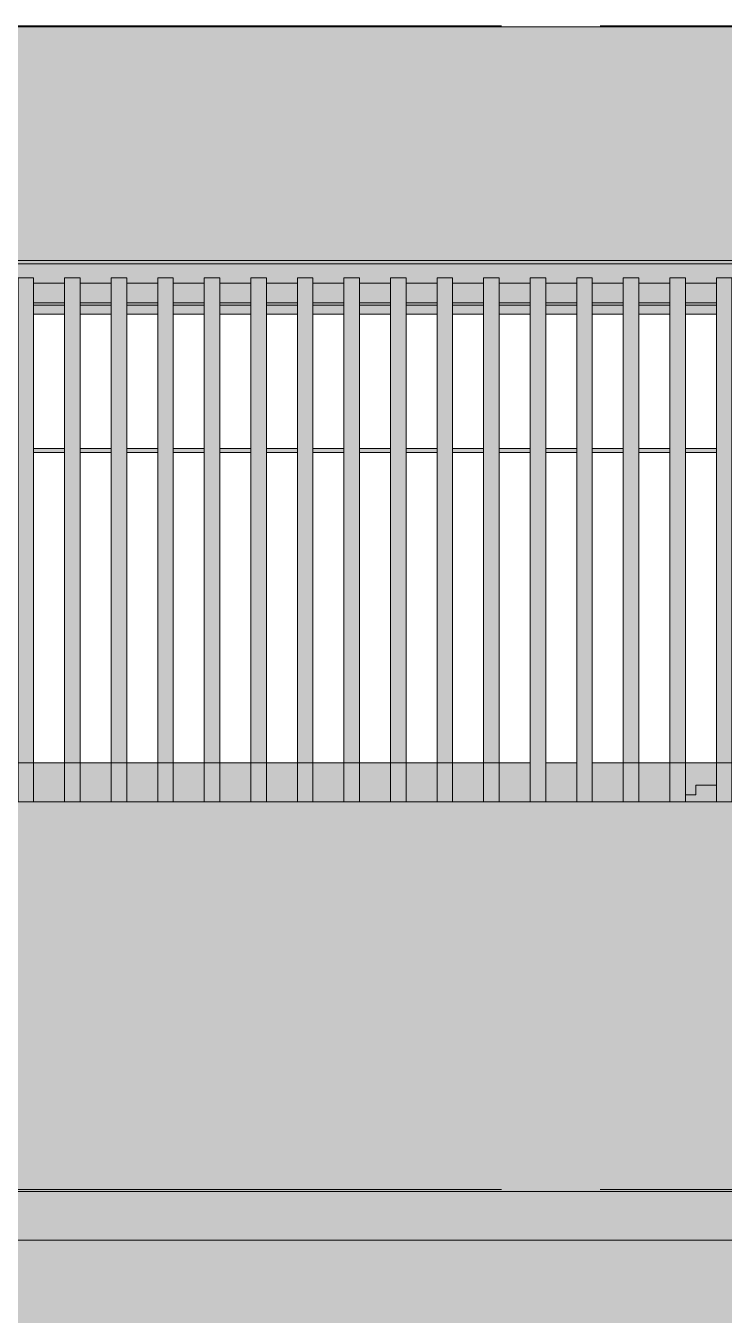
# Model space of a CAD drawing. Header units: metres. Extents: x -3.9 to 79.9, y -56.9 to 20.9.
# Drawn here: x 5.74 to 7.54, y -49.724 to -46.4 of the extents above; entities that cross this region are included whole.
import ezdxf

# ---------------------------------------------------------------- set-up
doc = ezdxf.new("R2010")
doc.units = ezdxf.units.M
doc.linetypes.add('DASHED', pattern=[1.524, 1.27, -0.254])
doc.layers.add('A-PROYECCION', color=9, linetype='DASHED', lineweight=15)
doc.layers.add('A-VISTA', color=8, linetype='CONTINUOUS', lineweight=20)

msp = doc.modelspace()

# ---------------------------------------------------------------- hatches: boundary and pattern name
at = {"layer": 'A-VISTA', "true_color": 0x6b7178}
h = msp.add_hatch(color=7, dxfattribs=at)
h.dxf.hatch_style = 1
h.paths.add_polyline_path([(0, -47.005), (0, -46.4025), (8, -46.4025), (8, -47.005)])
at = {"layer": 'A-VISTA', "true_color": 0x5b636b}
h = msp.add_hatch(color=7, dxfattribs=at)
h.dxf.hatch_style = 1
h.paths.add_polyline_path([(4, -47.0138), (4, -47.005), (7.75, -47.005), (7.75, -47.0138)])
h = msp.add_hatch(color=7, dxfattribs=at)
h.dxf.hatch_style = 1
h.paths.add_polyline_path([(4, -47.0637), (4, -47.0138), (7.75, -47.0138), (7.75, -47.0637), (7.68, -47.0637), (7.68, -47.05), (7.64, -47.05), (7.64, -47.0637), (7.56, -47.0637), (7.56, -47.05), (7.52, -47.05), (7.52, -47.0637), (7.44, -47.0637), (7.44, -47.05), (7.4, -47.05), (7.4, -47.0637), (7.32, -47.0637), (7.32, -47.05), (7.28, -47.05), (7.28, -47.0637), (7.2, -47.0637), (7.2, -47.05), (7.16, -47.05), (7.16, -47.0637), (7.08, -47.0637), (7.08, -47.05), (7.04, -47.05), (7.04, -47.0637), (6.96, -47.0637), (6.96, -47.05), (6.92, -47.05), (6.92, -47.0637), (6.84, -47.0637), (6.84, -47.05), (6.8, -47.05), (6.8, -47.0637), (6.72, -47.0637), (6.72, -47.05), (6.68, -47.05), (6.68, -47.0637), (6.6, -47.0637), (6.6, -47.05), (6.56, -47.05), (6.56, -47.0637), (6.48, -47.0637), (6.48, -47.05), (6.44, -47.05), (6.44, -47.0637), (6.36, -47.0637), (6.36, -47.05), (6.32, -47.05), (6.32, -47.0637), (6.24, -47.0637), (6.24, -47.05), (6.2, -47.05), (6.2, -47.0637), (6.12, -47.0637), (6.12, -47.05), (6.08, -47.05), (6.08, -47.0637), (6, -47.0637), (6, -47.05), (5.96, -47.05), (5.96, -47.0637), (5.88, -47.0637), (5.88, -47.05), (5.84, -47.05), (5.84, -47.0637), (5.76, -47.0637), (5.76, -47.05), (5.72, -47.05), (5.72, -47.0637), (5.64, -47.0637), (5.64, -47.05), (5.6, -47.05), (5.6, -47.0637), (5.52, -47.0637), (5.52, -47.05), (5.48, -47.05), (5.48, -47.0637), (5.4, -47.0637), (5.4, -47.05), (5.36, -47.05), (5.36, -47.0637), (5.28, -47.0637), (5.28, -47.05), (5.24, -47.05), (5.24, -47.0637), (5.16, -47.0637), (5.16, -47.05), (5.12, -47.05), (5.12, -47.0637), (5.04, -47.0637), (5.04, -47.05), (5, -47.05), (5, -47.0637), (4.92, -47.0637), (4.92, -47.05), (4.88, -47.05), (4.88, -47.0637), (4.8, -47.0637), (4.8, -47.05), (4.76, -47.05), (4.76, -47.0637), (4.68, -47.0637), (4.68, -47.05), (4.64, -47.05), (4.64, -47.0637), (4.56, -47.0637), (4.56, -47.05), (4.52, -47.05), (4.52, -47.0637), (4.44, -47.0637), (4.44, -47.05), (4.4, -47.05), (4.4, -47.0637), (4.32, -47.0637), (4.32, -47.05), (4.28, -47.05), (4.28, -47.0637), (4.2, -47.0637), (4.2, -47.05), (4.16, -47.05), (4.16, -47.0637), (4.08, -47.0637), (4.08, -47.05), (4.04, -47.05), (4.04, -47.0637)])
at = {"layer": 'A-VISTA', "true_color": 0xd6a36c}
h = msp.add_hatch(color=7, dxfattribs=at)
h.dxf.hatch_style = 1
h.paths.add_polyline_path([(5.72, -47.05), (5.76, -47.05), (5.76, -48.4), (5.72, -48.4)])
h = msp.add_hatch(color=7, dxfattribs=at)
h.dxf.hatch_style = 1
h.paths.add_polyline_path([(5.84, -47.05), (5.88, -47.05), (5.88, -48.4), (5.84, -48.4)])
h = msp.add_hatch(color=7, dxfattribs=at)
h.dxf.hatch_style = 1
h.paths.add_polyline_path([(5.96, -47.05), (6, -47.05), (6, -48.4), (5.96, -48.4)])
h = msp.add_hatch(color=7, dxfattribs=at)
h.dxf.hatch_style = 1
h.paths.add_polyline_path([(6.08, -47.05), (6.12, -47.05), (6.12, -48.4), (6.08, -48.4)])
h = msp.add_hatch(color=7, dxfattribs=at)
h.dxf.hatch_style = 1
h.paths.add_polyline_path([(6.2, -47.05), (6.24, -47.05), (6.24, -48.4), (6.2, -48.4)])
h = msp.add_hatch(color=7, dxfattribs=at)
h.dxf.hatch_style = 1
h.paths.add_polyline_path([(6.32, -47.05), (6.36, -47.05), (6.36, -48.4), (6.32, -48.4)])
h = msp.add_hatch(color=7, dxfattribs=at)
h.dxf.hatch_style = 1
h.paths.add_polyline_path([(6.44, -47.05), (6.48, -47.05), (6.48, -48.4), (6.44, -48.4)])
h = msp.add_hatch(color=7, dxfattribs=at)
h.dxf.hatch_style = 1
h.paths.add_polyline_path([(6.56, -47.05), (6.6, -47.05), (6.6, -48.4), (6.56, -48.4)])
h = msp.add_hatch(color=7, dxfattribs=at)
h.dxf.hatch_style = 1
h.paths.add_polyline_path([(6.68, -47.05), (6.72, -47.05), (6.72, -48.4), (6.68, -48.4)])
h = msp.add_hatch(color=7, dxfattribs=at)
h.dxf.hatch_style = 1
h.paths.add_polyline_path([(6.8, -47.05), (6.84, -47.05), (6.84, -48.4), (6.8, -48.4)])
h = msp.add_hatch(color=7, dxfattribs=at)
h.dxf.hatch_style = 1
h.paths.add_polyline_path([(6.92, -47.05), (6.96, -47.05), (6.96, -48.4), (6.92, -48.4)])
h = msp.add_hatch(color=7, dxfattribs=at)
h.dxf.hatch_style = 1
h.paths.add_polyline_path([(7.04, -47.05), (7.08, -47.05), (7.08, -48.4), (7.04, -48.4)])
h = msp.add_hatch(color=7, dxfattribs=at)
h.dxf.hatch_style = 1
h.paths.add_polyline_path([(7.16, -47.05), (7.2, -47.05), (7.2, -48.4), (7.16, -48.4)])
h = msp.add_hatch(color=7, dxfattribs=at)
h.dxf.hatch_style = 1
h.paths.add_polyline_path([(7.28, -47.05), (7.32, -47.05), (7.32, -48.4), (7.28, -48.4)])
h = msp.add_hatch(color=7, dxfattribs=at)
h.dxf.hatch_style = 1
h.paths.add_polyline_path([(7.4, -47.05), (7.44, -47.05), (7.44, -48.4), (7.4, -48.4)])
h = msp.add_hatch(color=7, dxfattribs=at)
h.dxf.hatch_style = 1
h.paths.add_polyline_path([(7.52, -47.05), (7.56, -47.05), (7.56, -48.4), (7.52, -48.4)])
at = {"layer": 'A-VISTA', "true_color": 0x5b636b}
h = msp.add_hatch(color=7, dxfattribs=at)
h.dxf.hatch_style = 1
h.paths.add_polyline_path([(5.76, -47.1138), (5.76, -47.0637), (5.84, -47.0637), (5.84, -47.1138)])
h = msp.add_hatch(color=7, dxfattribs=at)
h.dxf.hatch_style = 1
h.paths.add_polyline_path([(5.88, -47.1138), (5.88, -47.0637), (5.96, -47.0637), (5.96, -47.1138)])
h = msp.add_hatch(color=7, dxfattribs=at)
h.dxf.hatch_style = 1
h.paths.add_polyline_path([(6, -47.1138), (6, -47.0637), (6.08, -47.0637), (6.08, -47.1138)])
h = msp.add_hatch(color=7, dxfattribs=at)
h.dxf.hatch_style = 1
h.paths.add_polyline_path([(6.12, -47.1138), (6.12, -47.0637), (6.2, -47.0637), (6.2, -47.1138)])
h = msp.add_hatch(color=7, dxfattribs=at)
h.dxf.hatch_style = 1
h.paths.add_polyline_path([(6.24, -47.1138), (6.24, -47.0637), (6.32, -47.0637), (6.32, -47.1138)])
h = msp.add_hatch(color=7, dxfattribs=at)
h.dxf.hatch_style = 1
h.paths.add_polyline_path([(6.36, -47.1138), (6.36, -47.0637), (6.44, -47.0637), (6.44, -47.1138)])
h = msp.add_hatch(color=7, dxfattribs=at)
h.dxf.hatch_style = 1
h.paths.add_polyline_path([(6.48, -47.1138), (6.48, -47.0637), (6.56, -47.0637), (6.56, -47.1138)])
h = msp.add_hatch(color=7, dxfattribs=at)
h.dxf.hatch_style = 1
h.paths.add_polyline_path([(6.6, -47.1138), (6.6, -47.0637), (6.68, -47.0637), (6.68, -47.1138)])
h = msp.add_hatch(color=7, dxfattribs=at)
h.dxf.hatch_style = 1
h.paths.add_polyline_path([(6.72, -47.1138), (6.72, -47.0637), (6.8, -47.0637), (6.8, -47.1138)])
h = msp.add_hatch(color=7, dxfattribs=at)
h.dxf.hatch_style = 1
h.paths.add_polyline_path([(6.84, -47.1138), (6.84, -47.0637), (6.92, -47.0637), (6.92, -47.1138)])
h = msp.add_hatch(color=7, dxfattribs=at)
h.dxf.hatch_style = 1
h.paths.add_polyline_path([(6.96, -47.1138), (6.96, -47.0637), (7.04, -47.0637), (7.04, -47.1138)])
h = msp.add_hatch(color=7, dxfattribs=at)
h.dxf.hatch_style = 1
h.paths.add_polyline_path([(7.08, -47.1138), (7.08, -47.0637), (7.16, -47.0637), (7.16, -47.1138)])
h = msp.add_hatch(color=7, dxfattribs=at)
h.dxf.hatch_style = 1
h.paths.add_polyline_path([(7.2, -47.1138), (7.2, -47.0637), (7.28, -47.0637), (7.28, -47.1138)])
h = msp.add_hatch(color=7, dxfattribs=at)
h.dxf.hatch_style = 1
h.paths.add_polyline_path([(7.32, -47.1138), (7.32, -47.0637), (7.4, -47.0637), (7.4, -47.1138)])
h = msp.add_hatch(color=7, dxfattribs=at)
h.dxf.hatch_style = 1
h.paths.add_polyline_path([(7.44, -47.1138), (7.44, -47.0637), (7.52, -47.0637), (7.52, -47.1138)])
at = {"layer": 'A-VISTA', "true_color": 0xc3c8cc}
h = msp.add_hatch(color=7, dxfattribs=at)
h.dxf.hatch_style = 1
h.paths.add_polyline_path([(5.76, -47.12), (5.76, -47.1138), (5.84, -47.1138), (5.84, -47.12)])
at = {"layer": 'A-VISTA', "true_color": 0x5b636b}
h = msp.add_hatch(color=7, dxfattribs=at)
h.dxf.hatch_style = 1
h.paths.add_polyline_path([(5.76, -47.1437), (5.76, -47.12), (5.84, -47.12), (5.84, -47.1437)])
at = {"layer": 'A-VISTA', "true_color": 0xc3c8cc}
h = msp.add_hatch(color=7, dxfattribs=at)
h.dxf.hatch_style = 1
h.paths.add_polyline_path([(5.88, -47.12), (5.88, -47.1138), (5.96, -47.1138), (5.96, -47.12)])
at = {"layer": 'A-VISTA', "true_color": 0x5b636b}
h = msp.add_hatch(color=7, dxfattribs=at)
h.dxf.hatch_style = 1
h.paths.add_polyline_path([(5.88, -47.1437), (5.88, -47.12), (5.96, -47.12), (5.96, -47.1437)])
at = {"layer": 'A-VISTA', "true_color": 0xc3c8cc}
h = msp.add_hatch(color=7, dxfattribs=at)
h.dxf.hatch_style = 1
h.paths.add_polyline_path([(6, -47.12), (6, -47.1138), (6.08, -47.1138), (6.08, -47.12)])
at = {"layer": 'A-VISTA', "true_color": 0x5b636b}
h = msp.add_hatch(color=7, dxfattribs=at)
h.dxf.hatch_style = 1
h.paths.add_polyline_path([(6, -47.1437), (6, -47.12), (6.08, -47.12), (6.08, -47.1437)])
at = {"layer": 'A-VISTA', "true_color": 0xc3c8cc}
h = msp.add_hatch(color=7, dxfattribs=at)
h.dxf.hatch_style = 1
h.paths.add_polyline_path([(6.12, -47.12), (6.12, -47.1138), (6.2, -47.1138), (6.2, -47.12)])
at = {"layer": 'A-VISTA', "true_color": 0x5b636b}
h = msp.add_hatch(color=7, dxfattribs=at)
h.dxf.hatch_style = 1
h.paths.add_polyline_path([(6.12, -47.1437), (6.12, -47.12), (6.2, -47.12), (6.2, -47.1437)])
at = {"layer": 'A-VISTA', "true_color": 0xc3c8cc}
h = msp.add_hatch(color=7, dxfattribs=at)
h.dxf.hatch_style = 1
h.paths.add_polyline_path([(6.24, -47.12), (6.24, -47.1138), (6.32, -47.1138), (6.32, -47.12)])
at = {"layer": 'A-VISTA', "true_color": 0x5b636b}
h = msp.add_hatch(color=7, dxfattribs=at)
h.dxf.hatch_style = 1
h.paths.add_polyline_path([(6.24, -47.1437), (6.24, -47.12), (6.32, -47.12), (6.32, -47.1437)])
at = {"layer": 'A-VISTA', "true_color": 0xc3c8cc}
h = msp.add_hatch(color=7, dxfattribs=at)
h.dxf.hatch_style = 1
h.paths.add_polyline_path([(6.36, -47.12), (6.36, -47.1138), (6.44, -47.1138), (6.44, -47.12)])
at = {"layer": 'A-VISTA', "true_color": 0x5b636b}
h = msp.add_hatch(color=7, dxfattribs=at)
h.dxf.hatch_style = 1
h.paths.add_polyline_path([(6.36, -47.1437), (6.36, -47.12), (6.44, -47.12), (6.44, -47.1437)])
at = {"layer": 'A-VISTA', "true_color": 0xc3c8cc}
h = msp.add_hatch(color=7, dxfattribs=at)
h.dxf.hatch_style = 1
h.paths.add_polyline_path([(6.48, -47.12), (6.48, -47.1138), (6.56, -47.1138), (6.56, -47.12)])
at = {"layer": 'A-VISTA', "true_color": 0x5b636b}
h = msp.add_hatch(color=7, dxfattribs=at)
h.dxf.hatch_style = 1
h.paths.add_polyline_path([(6.48, -47.1437), (6.48, -47.12), (6.56, -47.12), (6.56, -47.1437)])
at = {"layer": 'A-VISTA', "true_color": 0xc3c8cc}
h = msp.add_hatch(color=7, dxfattribs=at)
h.dxf.hatch_style = 1
h.paths.add_polyline_path([(6.6, -47.12), (6.6, -47.1138), (6.68, -47.1138), (6.68, -47.12)])
at = {"layer": 'A-VISTA', "true_color": 0x5b636b}
h = msp.add_hatch(color=7, dxfattribs=at)
h.dxf.hatch_style = 1
h.paths.add_polyline_path([(6.6, -47.1437), (6.6, -47.12), (6.68, -47.12), (6.68, -47.1437)])
at = {"layer": 'A-VISTA', "true_color": 0xc3c8cc}
h = msp.add_hatch(color=7, dxfattribs=at)
h.dxf.hatch_style = 1
h.paths.add_polyline_path([(6.72, -47.12), (6.72, -47.1138), (6.8, -47.1138), (6.8, -47.12)])
at = {"layer": 'A-VISTA', "true_color": 0x5b636b}
h = msp.add_hatch(color=7, dxfattribs=at)
h.dxf.hatch_style = 1
h.paths.add_polyline_path([(6.72, -47.1437), (6.72, -47.12), (6.8, -47.12), (6.8, -47.1437)])
at = {"layer": 'A-VISTA', "true_color": 0xc3c8cc}
h = msp.add_hatch(color=7, dxfattribs=at)
h.dxf.hatch_style = 1
h.paths.add_polyline_path([(6.84, -47.12), (6.84, -47.1138), (6.92, -47.1138), (6.92, -47.12)])
at = {"layer": 'A-VISTA', "true_color": 0x5b636b}
h = msp.add_hatch(color=7, dxfattribs=at)
h.dxf.hatch_style = 1
h.paths.add_polyline_path([(6.84, -47.1437), (6.84, -47.12), (6.92, -47.12), (6.92, -47.1437)])
at = {"layer": 'A-VISTA', "true_color": 0xc3c8cc}
h = msp.add_hatch(color=7, dxfattribs=at)
h.dxf.hatch_style = 1
h.paths.add_polyline_path([(6.96, -47.12), (6.96, -47.1138), (7.04, -47.1138), (7.04, -47.12)])
at = {"layer": 'A-VISTA', "true_color": 0x5b636b}
h = msp.add_hatch(color=7, dxfattribs=at)
h.dxf.hatch_style = 1
h.paths.add_polyline_path([(6.96, -47.1437), (6.96, -47.12), (7.04, -47.12), (7.04, -47.1437)])
at = {"layer": 'A-VISTA', "true_color": 0xc3c8cc}
h = msp.add_hatch(color=7, dxfattribs=at)
h.dxf.hatch_style = 1
h.paths.add_polyline_path([(7.08, -47.12), (7.08, -47.1138), (7.16, -47.1138), (7.16, -47.12)])
at = {"layer": 'A-VISTA', "true_color": 0x5b636b}
h = msp.add_hatch(color=7, dxfattribs=at)
h.dxf.hatch_style = 1
h.paths.add_polyline_path([(7.08, -47.1437), (7.08, -47.12), (7.16, -47.12), (7.16, -47.1437)])
at = {"layer": 'A-VISTA', "true_color": 0xc3c8cc}
h = msp.add_hatch(color=7, dxfattribs=at)
h.dxf.hatch_style = 1
h.paths.add_polyline_path([(7.2, -47.12), (7.2, -47.1138), (7.28, -47.1138), (7.28, -47.12)])
at = {"layer": 'A-VISTA', "true_color": 0x5b636b}
h = msp.add_hatch(color=7, dxfattribs=at)
h.dxf.hatch_style = 1
h.paths.add_polyline_path([(7.2, -47.1437), (7.2, -47.12), (7.28, -47.12), (7.28, -47.1437)])
at = {"layer": 'A-VISTA', "true_color": 0xc3c8cc}
h = msp.add_hatch(color=7, dxfattribs=at)
h.dxf.hatch_style = 1
h.paths.add_polyline_path([(7.32, -47.12), (7.32, -47.1138), (7.4, -47.1138), (7.4, -47.12)])
at = {"layer": 'A-VISTA', "true_color": 0x5b636b}
h = msp.add_hatch(color=7, dxfattribs=at)
h.dxf.hatch_style = 1
h.paths.add_polyline_path([(7.32, -47.1437), (7.32, -47.12), (7.4, -47.12), (7.4, -47.1437)])
at = {"layer": 'A-VISTA', "true_color": 0xc3c8cc}
h = msp.add_hatch(color=7, dxfattribs=at)
h.dxf.hatch_style = 1
h.paths.add_polyline_path([(7.44, -47.12), (7.44, -47.1138), (7.52, -47.1138), (7.52, -47.12)])
at = {"layer": 'A-VISTA', "true_color": 0x5b636b}
h = msp.add_hatch(color=7, dxfattribs=at)
h.dxf.hatch_style = 1
h.paths.add_polyline_path([(7.44, -47.1437), (7.44, -47.12), (7.52, -47.12), (7.52, -47.1437)])
h = msp.add_hatch(color=7, dxfattribs=at)
h.dxf.hatch_style = 1
h.paths.add_polyline_path([(5.84, -47.49), (5.84, -47.5), (5.76, -47.5), (5.76, -47.49)])
h = msp.add_hatch(color=7, dxfattribs=at)
h.dxf.hatch_style = 1
h.paths.add_polyline_path([(5.96, -47.49), (5.96, -47.5), (5.88, -47.5), (5.88, -47.49)])
h = msp.add_hatch(color=7, dxfattribs=at)
h.dxf.hatch_style = 1
h.paths.add_polyline_path([(6.08, -47.49), (6.08, -47.5), (6, -47.5), (6, -47.49)])
h = msp.add_hatch(color=7, dxfattribs=at)
h.dxf.hatch_style = 1
h.paths.add_polyline_path([(6.2, -47.49), (6.2, -47.5), (6.12, -47.5), (6.12, -47.49)])
h = msp.add_hatch(color=7, dxfattribs=at)
h.dxf.hatch_style = 1
h.paths.add_polyline_path([(6.32, -47.49), (6.32, -47.5), (6.24, -47.5), (6.24, -47.49)])
h = msp.add_hatch(color=7, dxfattribs=at)
h.dxf.hatch_style = 1
h.paths.add_polyline_path([(6.44, -47.49), (6.44, -47.5), (6.36, -47.5), (6.36, -47.49)])
h = msp.add_hatch(color=7, dxfattribs=at)
h.dxf.hatch_style = 1
h.paths.add_polyline_path([(6.56, -47.49), (6.56, -47.5), (6.48, -47.5), (6.48, -47.49)])
h = msp.add_hatch(color=7, dxfattribs=at)
h.dxf.hatch_style = 1
h.paths.add_polyline_path([(6.68, -47.49), (6.68, -47.5), (6.6, -47.5), (6.6, -47.49)])
h = msp.add_hatch(color=7, dxfattribs=at)
h.dxf.hatch_style = 1
h.paths.add_polyline_path([(6.8, -47.49), (6.8, -47.5), (6.72, -47.5), (6.72, -47.49)])
h = msp.add_hatch(color=7, dxfattribs=at)
h.dxf.hatch_style = 1
h.paths.add_polyline_path([(6.92, -47.49), (6.92, -47.5), (6.84, -47.5), (6.84, -47.49)])
h = msp.add_hatch(color=7, dxfattribs=at)
h.dxf.hatch_style = 1
h.paths.add_polyline_path([(7.04, -47.49), (7.04, -47.5), (6.96, -47.5), (6.96, -47.49)])
h = msp.add_hatch(color=7, dxfattribs=at)
h.dxf.hatch_style = 1
h.paths.add_polyline_path([(7.16, -47.49), (7.16, -47.5), (7.08, -47.5), (7.08, -47.49)])
h = msp.add_hatch(color=7, dxfattribs=at)
h.dxf.hatch_style = 1
h.paths.add_polyline_path([(7.28, -47.49), (7.28, -47.5), (7.2, -47.5), (7.2, -47.49)])
h = msp.add_hatch(color=7, dxfattribs=at)
h.dxf.hatch_style = 1
h.paths.add_polyline_path([(7.4, -47.49), (7.4, -47.5), (7.32, -47.5), (7.32, -47.49)])
h = msp.add_hatch(color=7, dxfattribs=at)
h.dxf.hatch_style = 1
h.paths.add_polyline_path([(7.52, -47.49), (7.52, -47.5), (7.44, -47.5), (7.44, -47.49)])
at = {"layer": 'A-VISTA', "true_color": 0xfbfaf6}
h = msp.add_hatch(color=7, dxfattribs=at)
h.dxf.hatch_style = 1
h.paths.add_polyline_path([(5.84, -48.3), (5.84, -48.4), (5.76, -48.4), (5.76, -48.3)])
h = msp.add_hatch(color=7, dxfattribs=at)
h.dxf.hatch_style = 1
h.paths.add_polyline_path([(5.96, -48.3), (5.96, -48.4), (5.88, -48.4), (5.88, -48.3)])
h = msp.add_hatch(color=7, dxfattribs=at)
h.dxf.hatch_style = 1
h.paths.add_polyline_path([(6.08, -48.3), (6.08, -48.4), (6, -48.4), (6, -48.3)])
h = msp.add_hatch(color=7, dxfattribs=at)
h.dxf.hatch_style = 1
h.paths.add_polyline_path([(6.2, -48.3), (6.2, -48.4), (6.12, -48.4), (6.12, -48.3)])
h = msp.add_hatch(color=7, dxfattribs=at)
h.dxf.hatch_style = 1
h.paths.add_polyline_path([(6.32, -48.3), (6.32, -48.4), (6.24, -48.4), (6.24, -48.3)])
h = msp.add_hatch(color=7, dxfattribs=at)
h.dxf.hatch_style = 1
h.paths.add_polyline_path([(6.44, -48.3), (6.44, -48.4), (6.36, -48.4), (6.36, -48.3)])
h = msp.add_hatch(color=7, dxfattribs=at)
h.dxf.hatch_style = 1
h.paths.add_polyline_path([(6.56, -48.3), (6.56, -48.4), (6.48, -48.4), (6.48, -48.3)])
h = msp.add_hatch(color=7, dxfattribs=at)
h.dxf.hatch_style = 1
h.paths.add_polyline_path([(6.68, -48.3), (6.68, -48.4), (6.6, -48.4), (6.6, -48.3)])
h = msp.add_hatch(color=7, dxfattribs=at)
h.dxf.hatch_style = 1
h.paths.add_polyline_path([(6.8, -48.3), (6.8, -48.4), (6.72, -48.4), (6.72, -48.3)])
h = msp.add_hatch(color=7, dxfattribs=at)
h.dxf.hatch_style = 1
h.paths.add_polyline_path([(6.92, -48.3), (6.92, -48.4), (6.84, -48.4), (6.84, -48.3)])
h = msp.add_hatch(color=7, dxfattribs=at)
h.dxf.hatch_style = 1
h.paths.add_polyline_path([(7.04, -48.3), (7.04, -48.4), (6.96, -48.4), (6.96, -48.3)])
h = msp.add_hatch(color=7, dxfattribs=at)
h.dxf.hatch_style = 1
h.paths.add_polyline_path([(7.16, -48.3), (7.16, -48.4), (7.08, -48.4), (7.08, -48.3)])
h = msp.add_hatch(color=7, dxfattribs=at)
h.dxf.hatch_style = 1
h.paths.add_polyline_path([(7.28, -48.3), (7.28, -48.4), (7.2, -48.4), (7.2, -48.3)])
h = msp.add_hatch(color=7, dxfattribs=at)
h.dxf.hatch_style = 1
h.paths.add_polyline_path([(7.4, -48.3), (7.4, -48.4), (7.32, -48.4), (7.32, -48.3)])
h = msp.add_hatch(color=7, dxfattribs=at)
h.dxf.hatch_style = 1
h.paths.add_polyline_path([(7.52, -48.3), (7.52, -48.3578), (7.4667, -48.3578), (7.4667, -48.3824), (7.44, -48.3824), (7.44, -48.3)])
at = {"layer": 'A-VISTA', "true_color": 0xb08a70}
h = msp.add_hatch(color=7, dxfattribs=at)
h.dxf.hatch_style = 1
h.paths.add_polyline_path([(7.52, -48.3578), (7.52, -48.4), (7.44, -48.4), (7.44, -48.3824), (7.4667, -48.3824), (7.4667, -48.3578)])
at = {"layer": 'A-VISTA', "true_color": 0xcbc7c0}
h = msp.add_hatch(color=7, dxfattribs=at)
h.dxf.hatch_style = 1
h.paths.add_polyline_path([(0, -48.4), (8, -48.4), (8, -49.405), (0, -49.405)])
at = {"layer": 'A-VISTA', "true_color": 0xeef5f7}
h = msp.add_hatch(color=7, dxfattribs=at)
h.dxf.hatch_style = 1
h.paths.add_polyline_path([(0, -49.405), (8, -49.405), (8, -49.53), (0, -49.53)])
at = {"layer": 'A-VISTA', "true_color": 0x6b7178}
h = msp.add_hatch(color=7, dxfattribs=at)
h.dxf.hatch_style = 1
h.paths.add_polyline_path([(0, -49.945), (0, -49.53), (8, -49.53), (8, -49.945), (7.95, -49.945), (7.95, -49.82), (0.05, -49.82), (0.05, -49.945)])

# ---------------------------------------------------------------- linework, layer by layer
at = {"layer": 'A-PROYECCION', "lineweight": 13}
for p, q in [((-0.4, -46.4), (8.65, -46.4)), ((-0.4, -48.3), (8.65, -48.3)), ((-0.4, -49.4), (8.65, -49.4))]:
    msp.add_line(p, q, dxfattribs=at)
at = {"layer": 'A-VISTA'}
for points in [[(0, -47.005), (0, -46.4025), (8, -46.4025), (8, -47.005)], [(4, -47.0138), (4, -47.005), (7.75, -47.005), (7.75, -47.0138)], [(5.72, -47.05), (5.76, -47.05), (5.76, -48.4), (5.72, -48.4)], [(5.84, -47.05), (5.88, -47.05), (5.88, -48.4), (5.84, -48.4)], [(5.96, -47.05), (6, -47.05), (6, -48.4), (5.96, -48.4)], [(6.08, -47.05), (6.12, -47.05), (6.12, -48.4), (6.08, -48.4)], [(6.2, -47.05), (6.24, -47.05), (6.24, -48.4), (6.2, -48.4)], [(6.32, -47.05), (6.36, -47.05), (6.36, -48.4), (6.32, -48.4)], [(6.44, -47.05), (6.48, -47.05), (6.48, -48.4), (6.44, -48.4)], [(6.56, -47.05), (6.6, -47.05), (6.6, -48.4), (6.56, -48.4)], [(6.68, -47.05), (6.72, -47.05), (6.72, -48.4), (6.68, -48.4)], [(6.8, -47.05), (6.84, -47.05), (6.84, -48.4), (6.8, -48.4)], [(6.92, -47.05), (6.96, -47.05), (6.96, -48.4), (6.92, -48.4)], [(7.04, -47.05), (7.08, -47.05), (7.08, -48.4), (7.04, -48.4)], [(7.16, -47.05), (7.2, -47.05), (7.2, -48.4), (7.16, -48.4)], [(7.28, -47.05), (7.32, -47.05), (7.32, -48.4), (7.28, -48.4)], [(7.4, -47.05), (7.44, -47.05), (7.44, -48.4), (7.4, -48.4)], [(7.52, -47.05), (7.56, -47.05), (7.56, -48.4), (7.52, -48.4)], [(5.76, -47.1138), (5.76, -47.0637), (5.84, -47.0637), (5.84, -47.1138)], [(5.88, -47.1138), (5.88, -47.0637), (5.96, -47.0637), (5.96, -47.1138)], [(6, -47.1138), (6, -47.0637), (6.08, -47.0637), (6.08, -47.1138)], [(6.12, -47.1138), (6.12, -47.0637), (6.2, -47.0637), (6.2, -47.1138)], [(6.24, -47.1138), (6.24, -47.0637), (6.32, -47.0637), (6.32, -47.1138)], [(6.36, -47.1138), (6.36, -47.0637), (6.44, -47.0637), (6.44, -47.1138)], [(6.48, -47.1138), (6.48, -47.0637), (6.56, -47.0637), (6.56, -47.1138)], [(6.6, -47.1138), (6.6, -47.0637), (6.68, -47.0637), (6.68, -47.1138)], [(6.72, -47.1138), (6.72, -47.0637), (6.8, -47.0637), (6.8, -47.1138)], [(6.84, -47.1138), (6.84, -47.0637), (6.92, -47.0637), (6.92, -47.1138)], [(6.96, -47.1138), (6.96, -47.0637), (7.04, -47.0637), (7.04, -47.1138)], [(7.08, -47.1138), (7.08, -47.0637), (7.16, -47.0637), (7.16, -47.1138)], [(7.2, -47.1138), (7.2, -47.0637), (7.28, -47.0637), (7.28, -47.1138)], [(7.32, -47.1138), (7.32, -47.0637), (7.4, -47.0637), (7.4, -47.1138)], [(7.44, -47.1138), (7.44, -47.0637), (7.52, -47.0637), (7.52, -47.1138)], [(5.76, -47.12), (5.76, -47.1138), (5.84, -47.1138), (5.84, -47.12)], [(5.76, -47.1437), (5.76, -47.12), (5.84, -47.12), (5.84, -47.1437)], [(5.88, -47.12), (5.88, -47.1138), (5.96, -47.1138), (5.96, -47.12)], [(5.88, -47.1437), (5.88, -47.12), (5.96, -47.12), (5.96, -47.1437)], [(6, -47.12), (6, -47.1138), (6.08, -47.1138), (6.08, -47.12)], [(6, -47.1437), (6, -47.12), (6.08, -47.12), (6.08, -47.1437)], [(6.12, -47.12), (6.12, -47.1138), (6.2, -47.1138), (6.2, -47.12)], [(6.12, -47.1437), (6.12, -47.12), (6.2, -47.12), (6.2, -47.1437)], [(6.24, -47.12), (6.24, -47.1138), (6.32, -47.1138), (6.32, -47.12)], [(6.24, -47.1437), (6.24, -47.12), (6.32, -47.12), (6.32, -47.1437)], [(6.36, -47.12), (6.36, -47.1138), (6.44, -47.1138), (6.44, -47.12)], [(6.36, -47.1437), (6.36, -47.12), (6.44, -47.12), (6.44, -47.1437)], [(6.48, -47.12), (6.48, -47.1138), (6.56, -47.1138), (6.56, -47.12)], [(6.48, -47.1437), (6.48, -47.12), (6.56, -47.12), (6.56, -47.1437)], [(6.6, -47.12), (6.6, -47.1138), (6.68, -47.1138), (6.68, -47.12)], [(6.6, -47.1437), (6.6, -47.12), (6.68, -47.12), (6.68, -47.1437)], [(6.72, -47.12), (6.72, -47.1138), (6.8, -47.1138), (6.8, -47.12)], [(6.72, -47.1437), (6.72, -47.12), (6.8, -47.12), (6.8, -47.1437)], [(6.84, -47.12), (6.84, -47.1138), (6.92, -47.1138), (6.92, -47.12)], [(6.84, -47.1437), (6.84, -47.12), (6.92, -47.12), (6.92, -47.1437)], [(6.96, -47.12), (6.96, -47.1138), (7.04, -47.1138), (7.04, -47.12)], [(6.96, -47.1437), (6.96, -47.12), (7.04, -47.12), (7.04, -47.1437)], [(7.08, -47.12), (7.08, -47.1138), (7.16, -47.1138), (7.16, -47.12)], [(7.08, -47.1437), (7.08, -47.12), (7.16, -47.12), (7.16, -47.1437)], [(7.2, -47.12), (7.2, -47.1138), (7.28, -47.1138), (7.28, -47.12)], [(7.2, -47.1437), (7.2, -47.12), (7.28, -47.12), (7.28, -47.1437)], [(7.32, -47.12), (7.32, -47.1138), (7.4, -47.1138), (7.4, -47.12)], [(7.32, -47.1437), (7.32, -47.12), (7.4, -47.12), (7.4, -47.1437)], [(7.44, -47.12), (7.44, -47.1138), (7.52, -47.1138), (7.52, -47.12)], [(7.44, -47.1437), (7.44, -47.12), (7.52, -47.12), (7.52, -47.1437)], [(5.84, -47.49), (5.84, -47.5), (5.76, -47.5), (5.76, -47.49)], [(5.96, -47.49), (5.96, -47.5), (5.88, -47.5), (5.88, -47.49)], [(6.08, -47.49), (6.08, -47.5), (6, -47.5), (6, -47.49)], [(6.2, -47.49), (6.2, -47.5), (6.12, -47.5), (6.12, -47.49)], [(6.32, -47.49), (6.32, -47.5), (6.24, -47.5), (6.24, -47.49)], [(6.44, -47.49), (6.44, -47.5), (6.36, -47.5), (6.36, -47.49)], [(6.56, -47.49), (6.56, -47.5), (6.48, -47.5), (6.48, -47.49)], [(6.68, -47.49), (6.68, -47.5), (6.6, -47.5), (6.6, -47.49)], [(6.8, -47.49), (6.8, -47.5), (6.72, -47.5), (6.72, -47.49)], [(6.92, -47.49), (6.92, -47.5), (6.84, -47.5), (6.84, -47.49)], [(7.04, -47.49), (7.04, -47.5), (6.96, -47.5), (6.96, -47.49)], [(7.16, -47.49), (7.16, -47.5), (7.08, -47.5), (7.08, -47.49)], [(7.28, -47.49), (7.28, -47.5), (7.2, -47.5), (7.2, -47.49)], [(7.4, -47.49), (7.4, -47.5), (7.32, -47.5), (7.32, -47.49)], [(7.52, -47.49), (7.52, -47.5), (7.44, -47.5), (7.44, -47.49)], [(5.84, -48.3), (5.84, -48.4), (5.76, -48.4), (5.76, -48.3)], [(5.96, -48.3), (5.96, -48.4), (5.88, -48.4), (5.88, -48.3)], [(6.08, -48.3), (6.08, -48.4), (6, -48.4), (6, -48.3)], [(6.2, -48.3), (6.2, -48.4), (6.12, -48.4), (6.12, -48.3)], [(6.32, -48.3), (6.32, -48.4), (6.24, -48.4), (6.24, -48.3)], [(6.44, -48.3), (6.44, -48.4), (6.36, -48.4), (6.36, -48.3)], [(6.56, -48.3), (6.56, -48.4), (6.48, -48.4), (6.48, -48.3)], [(6.68, -48.3), (6.68, -48.4), (6.6, -48.4), (6.6, -48.3)], [(6.8, -48.3), (6.8, -48.4), (6.72, -48.4), (6.72, -48.3)], [(6.92, -48.3), (6.92, -48.4), (6.84, -48.4), (6.84, -48.3)], [(7.04, -48.3), (7.04, -48.4), (6.96, -48.4), (6.96, -48.3)], [(7.16, -48.3), (7.16, -48.4), (7.08, -48.4), (7.08, -48.3)], [(7.28, -48.3), (7.28, -48.4), (7.2, -48.4), (7.2, -48.3)], [(7.4, -48.3), (7.4, -48.4), (7.32, -48.4), (7.32, -48.3)], [(7.52, -48.3), (7.52, -48.3578), (7.4667, -48.3578), (7.4667, -48.3824), (7.44, -48.3824), (7.44, -48.3)], [(7.52, -48.3578), (7.52, -48.4), (7.44, -48.4), (7.44, -48.3824), (7.4667, -48.3824), (7.4667, -48.3578)], [(0, -48.4), (8, -48.4), (8, -49.405), (0, -49.405)], [(0, -49.405), (8, -49.405), (8, -49.53), (0, -49.53)], [(0, -49.945), (0, -49.53), (8, -49.53), (8, -49.945), (7.95, -49.945), (7.95, -49.82), (0.05, -49.82), (0.05, -49.945)]]:
    msp.add_lwpolyline(points, close=True, dxfattribs=at)
for points in [[(4, -47.0138), (7.75, -47.0138)], [(7.56, -47.05), (7.52, -47.05), (7.52, -47.0637), (7.44, -47.0637), (7.44, -47.05), (7.4, -47.05), (7.4, -47.0637), (7.32, -47.0637), (7.32, -47.05), (7.28, -47.05), (7.28, -47.0637), (7.2, -47.0637), (7.2, -47.05), (7.16, -47.05), (7.16, -47.0637), (7.08, -47.0637), (7.08, -47.05), (7.04, -47.05), (7.04, -47.0637), (6.96, -47.0637), (6.96, -47.05), (6.92, -47.05), (6.92, -47.0637), (6.84, -47.0637), (6.84, -47.05), (6.8, -47.05), (6.8, -47.0637), (6.72, -47.0637), (6.72, -47.05), (6.68, -47.05), (6.68, -47.0637), (6.6, -47.0637), (6.6, -47.05), (6.56, -47.05), (6.56, -47.0637), (6.48, -47.0637), (6.48, -47.05), (6.44, -47.05), (6.44, -47.0637), (6.36, -47.0637), (6.36, -47.05), (6.32, -47.05), (6.32, -47.0637), (6.24, -47.0637), (6.24, -47.05), (6.2, -47.05), (6.2, -47.0637), (6.12, -47.0637), (6.12, -47.05), (6.08, -47.05), (6.08, -47.0637), (6, -47.0637), (6, -47.05), (5.96, -47.05), (5.96, -47.0637), (5.88, -47.0637), (5.88, -47.05), (5.84, -47.05), (5.84, -47.0637), (5.76, -47.0637), (5.76, -47.05), (5.72, -47.05)]]:
    msp.add_lwpolyline(points, dxfattribs=at)

doc.saveas('drawing.dxf')
